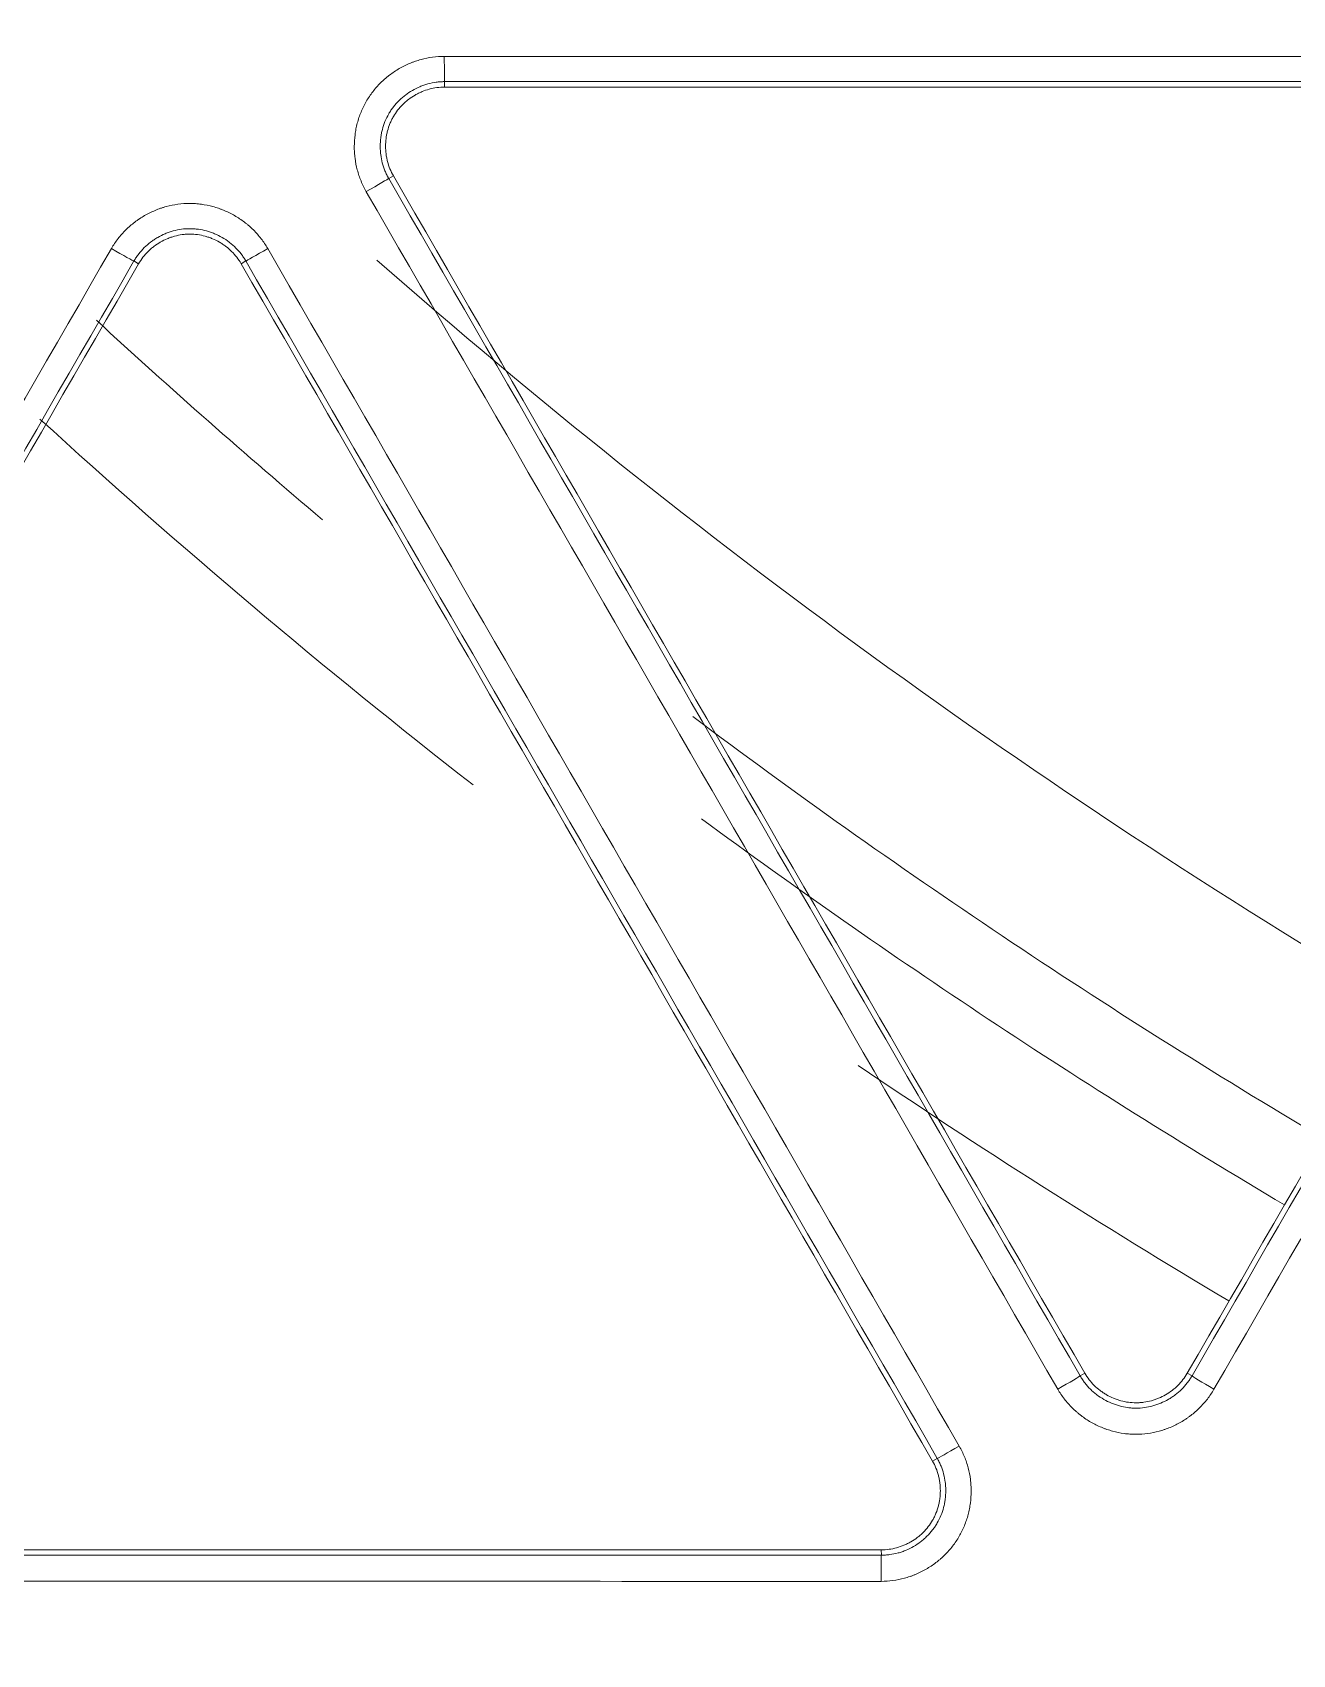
# Model space of a CAD drawing. Header units: inches. Extents: x 405346 to 489838, y -25612 to 14934.
# Drawn here: x 462704.33 to 462727.63, y 4199.88 to 4229.89 of the extents above; entities that cross this region are included whole.
import ezdxf

# ---------------------------------------------------------------- set-up
doc = ezdxf.new("R2010")
doc.units = ezdxf.units.IN
doc.header["$LTSCALE"] = 200
doc.header["$MEASUREMENT"] = 0
doc.layers.add('SS-EQ', color=2, linetype='Continuous', lineweight=20)

# ---------------------------------------------------------------- blocks, each defined once
blk = doc.blocks.new('4way무풍')
at = {"layer": 'SS-EQ'}
for p, q in [((-82.781, -92.45), (-82.781, -92.55)), ((-83.729, -94.192), (-83.815, -94.241)), ((-88.44, -95.817), (-88.526, -95.767)), ((-86.457, -95.767), (-86.544, -95.817)), ((-71.027, -116.39), (-70.941, -116.34)), ((-69.046, -116.34), (-68.959, -116.39)), ((-73.757, -117.966), (-73.67, -117.915)), ((-74.704, -119.707), (-74.705, -119.607))]:
    blk.add_line(p, q, dxfattribs=at)
for radius, start, end in [(127.397, 228.72895, 239.27497), (131.692, 227.35241, 229.77902), (133.744, 227.55325, 232.04713), (130.269, 233.11339, 239.28228), (131.692, 233.66406, 239.29349), (133.744, 235.82199, 239.30066)]:
    blk.add_arc((0, 0), radius, start, end, dxfattribs=at)
for centre, major_axis, ratio, start_param, end_param in [((-82.781, -91.976), (0, 0.474), 0.011778, 1.584868, 3.106684), ((-84.225, -94.478), (0.41, 0.237), 0.006571, 4.694915, 6.248278), ((-88.936, -95.53), (-0.41, 0.237), 0.018651, 1.567051, 3.10668), ((-86.047, -95.53), (-0.41, -0.237), 0.006512, 0.034907, 1.553089), ((-71.438, -116.626), (0.41, 0.237), 0.012796, 4.695278, 6.248276), ((-68.549, -116.626), (-0.41, 0.237), 0.021182, 0.034914, 1.573747), ((-73.26, -117.678), (-0.41, -0.237), 0.012793, 0.034909, 1.553485), ((-74.704, -120.18), (0, 0.474), 0.008619, 0.034925, 1.590955)]:
    blk.add_ellipse(centre, major_axis=major_axis, ratio=ratio, start_param=start_param, end_param=end_param, dxfattribs=at)
for points, knots in [([(-0.032, -346.294), (-6.969, -346.294), (-13.906, -346.294), (-27.78, -346.294), (-34.717, -346.294), (-55.528, -346.294), (-69.403, -346.294), (-97.151, -346.294), (-111.025, -346.294), (-138.774, -346.294), (-152.648, -346.294), (-180.396, -346.294), (-194.27, -346.294), (-215.082, -346.294), (-222.019, -346.294), (-235.893, -346.294), (-242.83, -346.294), (-253.236, -346.294), (-256.704, -346.293), (-263.641, -346.293), (-267.11, -346.294), (-272.313, -346.294), (-274.047, -346.294), (-276.648, -346.294), (-277.515, -346.294), (-279.25, -346.294), (-280.117, -346.293), (-281.418, -346.293), (-281.851, -346.293), (-282.718, -346.293), (-283.152, -346.293), (-283.802, -346.293), (-284.019, -346.294), (-284.453, -346.294), (-284.669, -346.294), (-285.103, -346.294), (-285.32, -346.293), (-285.753, -346.291), (-285.97, -346.288), (-286.62, -346.277), (-287.053, -346.265), (-287.92, -346.232), (-288.353, -346.21), (-289.653, -346.133), (-290.519, -346.062), (-291.817, -345.929), (-292.25, -345.88), (-292.899, -345.799), (-293.116, -345.771), (-293.548, -345.713), (-294.627, -345.561), (-295.697, -345.382), (-298.249, -344.898), (-299.929, -344.504), (-302.417, -343.81), (-304.065, -343.313), (-305.692, -342.746), (-308.116, -341.843), (-309.711, -341.172), (-311.481, -340.336), (-311.677, -340.242), (-312.069, -340.051), (-312.265, -339.955), (-312.85, -339.663), (-313.238, -339.464), (-314.393, -338.857), (-315.91, -338.018), (-317.384, -337.119), (-318.837, -336.19), (-319.553, -335.711), (-320.962, -334.724), (-322.351, -333.708), (-324.369, -332.095), (-326.323, -330.394), (-327.582, -329.2), (-328.355, -328.435), (-328.586, -328.204), (-328.815, -327.971), (-328.968, -327.815), (-329.044, -327.737), (-329.423, -327.345), (-329.723, -327.029), (-330.61, -326.073), (-331.762, -324.777), (-333.398, -322.77), (-334.43, -321.391), (-335.932, -319.291), (-336.873, -317.851), (-338.196, -315.627), (-339.047, -314.124), (-339.838, -312.58), (-340.313, -311.601), (-340.454, -311.306), (-340.593, -311.01), (-340.685, -310.813), (-340.731, -310.713), (-340.958, -310.218), (-341.135, -309.821), (-341.654, -308.624), (-342.309, -307.019), (-343.186, -304.583), (-343.7, -302.939), (-344.419, -300.46), (-344.828, -298.788), (-345.336, -296.251), (-345.487, -295.401), (-345.755, -293.691), (-345.871, -292.831), (-345.994, -291.749), (-346.017, -291.533), (-346.062, -291.099), (-346.083, -290.882), (-346.143, -290.23), (-346.178, -289.796), (-346.239, -288.927), (-346.265, -288.493), (-346.307, -287.624), (-346.324, -287.19), (-346.342, -286.538), (-346.347, -286.321), (-346.354, -285.886), (-346.356, -285.669), (-346.359, -285.235), (-346.359, -285.017), (-346.359, -284.583), (-346.359, -284.366), (-346.358, -283.714), (-346.358, -283.28), (-346.358, -282.411), (-346.358, -281.976), (-346.358, -280.673), (-346.358, -279.804), (-346.359, -278.066), (-346.359, -277.197), (-346.359, -274.59), (-346.359, -272.852), (-346.358, -264.163), (-346.358, -257.211), (-346.359, -236.356), (-346.359, -222.453), (-346.359, -194.646), (-346.359, -180.743), (-346.359, -152.936), (-346.359, -139.033), (-346.359, -111.226), (-346.359, -69.517), (-346.359, -27.807), (-346.359, 0)], [0, 0, 0, 0, 0.03125, 0.03125, 0.0625, 0.0625, 0.125, 0.125, 0.1875, 0.1875, 0.25, 0.25, 0.3125, 0.3125, 0.34375, 0.34375, 0.375, 0.375, 0.390625, 0.390625, 0.40625, 0.40625, 0.414063, 0.414063, 0.417969, 0.417969, 0.421875, 0.421875, 0.423828, 0.423828, 0.425781, 0.425781, 0.426758, 0.426758, 0.427734, 0.427734, 0.428711, 0.428711, 0.429688, 0.429688, 0.431641, 0.431641, 0.433594, 0.433594, 0.4375, 0.4375, 0.439453, 0.439453, 0.44043, 0.44043, 0.441406, 0.445313, 0.445313, 0.453125, 0.453125, 0.457031, 0.460938, 0.460938, 0.46875, 0.46875, 0.469727, 0.469727, 0.470703, 0.470703, 0.472656, 0.472656, 0.476563, 0.480469, 0.480469, 0.484375, 0.484375, 0.488281, 0.492188, 0.496094, 0.5, 0.5, 0.500977, 0.501465, 0.501465, 0.501953, 0.501953, 0.503906, 0.503906, 0.507813, 0.511719, 0.515625, 0.515625, 0.523438, 0.523438, 0.527344, 0.53125, 0.53125, 0.532227, 0.532715, 0.532715, 0.533203, 0.533203, 0.535156, 0.535156, 0.539063, 0.542969, 0.546875, 0.546875, 0.554688, 0.554688, 0.558594, 0.558594, 0.5625, 0.5625, 0.563477, 0.563477, 0.564453, 0.564453, 0.566406, 0.566406, 0.568359, 0.568359, 0.570313, 0.570313, 0.571289, 0.571289, 0.572266, 0.572266, 0.573242, 0.573242, 0.574219, 0.574219, 0.576172, 0.576172, 0.578125, 0.578125, 0.582031, 0.582031, 0.585938, 0.585938, 0.59375, 0.59375, 0.625, 0.625, 0.6875, 0.6875, 0.75, 0.75, 0.8125, 0.8125, 0.875, 1, 1, 1, 1]), ([(-345.164, 0), (-345.164, -27.72), (-345.163, -69.3), (-345.162, -110.879), (-345.161, -138.599), (-345.16, -152.459), (-345.158, -180.179), (-345.157, -194.038), (-345.154, -221.758), (-345.152, -235.618), (-345.147, -256.408), (-345.146, -263.338), (-345.145, -272), (-345.144, -273.733), (-345.144, -276.331), (-345.144, -277.198), (-345.143, -278.93), (-345.142, -279.796), (-345.142, -281.096), (-345.141, -281.529), (-345.141, -282.395), (-345.141, -282.828), (-345.141, -283.694), (-345.141, -284.128), (-345.14, -284.777), (-345.139, -284.994), (-345.136, -285.427), (-345.134, -285.643), (-345.124, -286.293), (-345.113, -286.726), (-345.08, -287.592), (-345.06, -288.025), (-345.009, -288.891), (-344.978, -289.324), (-344.926, -289.973), (-344.898, -290.298), (-344.868, -290.623), (-344.847, -290.839), (-344.836, -290.947), (-344.736, -291.92), (-344.629, -292.78), (-344.379, -294.49), (-344.236, -295.341), (-343.754, -297.876), (-343.361, -299.547), (-342.665, -302.025), (-342.166, -303.667), (-341.312, -306.101), (-340.67, -307.704), (-340.162, -308.899), (-339.901, -309.494), (-339.629, -310.087), (-339.446, -310.481), (-339.353, -310.678), (-338.885, -311.657), (-338.495, -312.43), (-337.684, -313.955), (-337.263, -314.706), (-336.391, -316.189), (-335.94, -316.919), (-335.007, -318.36), (-334.525, -319.069), (-333.532, -320.468), (-332.508, -321.846), (-330.881, -323.85), (-329.735, -325.144), (-328.853, -326.098), (-328.555, -326.413), (-328.177, -326.804), (-328.101, -326.882), (-327.949, -327.038), (-327.721, -327.27), (-327.491, -327.501), (-326.721, -328.264), (-325.466, -329.454), (-323.518, -331.15), (-321.504, -332.756), (-320.119, -333.767), (-318.711, -334.749), (-317.997, -335.224), (-316.546, -336.146), (-315.81, -336.593), (-314.315, -337.455), (-313.557, -337.871), (-312.595, -338.371), (-312.305, -338.52), (-312.014, -338.667), (-311.819, -338.764), (-311.722, -338.813), (-311.235, -339.053), (-310.844, -339.241), (-309.666, -339.791), (-308.875, -340.139), (-307.283, -340.8), (-305.68, -341.425), (-303.244, -342.258), (-301.598, -342.743), (-299.114, -343.417), (-297.436, -343.797), (-294.888, -344.259), (-294.033, -344.395), (-292.957, -344.543), (-292.742, -344.571), (-292.31, -344.625), (-291.663, -344.704), (-291.015, -344.771), (-289.72, -344.892), (-288.856, -344.954), (-287.56, -345.019), (-287.128, -345.036), (-286.48, -345.054), (-286.264, -345.059), (-285.831, -345.067), (-285.615, -345.069), (-285.183, -345.073), (-284.967, -345.074), (-284.534, -345.075), (-284.318, -345.075), (-283.67, -345.076), (-283.237, -345.076), (-282.589, -345.076), (-282.373, -345.076), (-281.94, -345.076), (-281.724, -345.076), (-281.075, -345.076), (-280.643, -345.077), (-279.346, -345.077), (-278.481, -345.078), (-276.752, -345.079), (-275.887, -345.079), (-273.293, -345.079), (-271.563, -345.08), (-262.916, -345.081), (-255.998, -345.082), (-242.162, -345.085), (-235.244, -345.086), (-221.408, -345.089), (-214.49, -345.09), (-193.736, -345.092), (-179.9, -345.094), (-152.228, -345.096), (-138.392, -345.096), (-110.72, -345.097), (-96.884, -345.098), (-69.212, -345.098), (-55.376, -345.099), (-34.622, -345.099), (-27.704, -345.099), (-13.868, -345.099), (-6.95, -345.099), (-0.032, -345.099)], [0, 0, 0, 0, 0.125, 0.1875, 0.1875, 0.25, 0.25, 0.3125, 0.3125, 0.375, 0.375, 0.40625, 0.40625, 0.414063, 0.414063, 0.417969, 0.417969, 0.421875, 0.421875, 0.423828, 0.423828, 0.425781, 0.425781, 0.427734, 0.427734, 0.428711, 0.428711, 0.429688, 0.429688, 0.431641, 0.431641, 0.433594, 0.433594, 0.435547, 0.435547, 0.436523, 0.437012, 0.437012, 0.4375, 0.4375, 0.441406, 0.441406, 0.445313, 0.445313, 0.453125, 0.453125, 0.457031, 0.460938, 0.464844, 0.464844, 0.466797, 0.467773, 0.467773, 0.46875, 0.46875, 0.472656, 0.472656, 0.476563, 0.476563, 0.480469, 0.480469, 0.484375, 0.484375, 0.488281, 0.492188, 0.496094, 0.496094, 0.498047, 0.498047, 0.498535, 0.498535, 0.499023, 0.5, 0.5, 0.503906, 0.507813, 0.511719, 0.515625, 0.515625, 0.519531, 0.519531, 0.523438, 0.523438, 0.527344, 0.527344, 0.52832, 0.528809, 0.528809, 0.529297, 0.529297, 0.53125, 0.53125, 0.535156, 0.535156, 0.539063, 0.542969, 0.546875, 0.546875, 0.554688, 0.554688, 0.558594, 0.558594, 0.55957, 0.55957, 0.560547, 0.5625, 0.5625, 0.566406, 0.566406, 0.568359, 0.568359, 0.569336, 0.569336, 0.570313, 0.570313, 0.571289, 0.571289, 0.572266, 0.572266, 0.574219, 0.574219, 0.575195, 0.575195, 0.576172, 0.576172, 0.578125, 0.578125, 0.582031, 0.582031, 0.585938, 0.585938, 0.59375, 0.59375, 0.625, 0.625, 0.65625, 0.65625, 0.6875, 0.6875, 0.75, 0.75, 0.8125, 0.8125, 0.875, 0.875, 0.9375, 0.9375, 0.96875, 0.96875, 1, 1, 1, 1]), ([(-84.231, -94.485), (-84.249, -94.453), (-84.266, -94.421), (-84.299, -94.355), (-84.313, -94.321), (-84.355, -94.22), (-84.4, -94.083), (-84.428, -93.941), (-84.44, -93.85), (-84.442, -93.832), (-84.445, -93.795), (-84.45, -93.741), (-84.452, -93.686), (-84.451, -93.577), (-84.447, -93.505), (-84.433, -93.397), (-84.427, -93.361), (-84.417, -93.307), (-84.413, -93.289), (-84.405, -93.254), (-84.4, -93.236), (-84.377, -93.148), (-84.331, -93.01), (-84.267, -92.88), (-84.212, -92.785), (-84.193, -92.754), (-84.152, -92.693), (-84.131, -92.664), (-84.064, -92.578), (-84.016, -92.524), (-83.939, -92.447), (-83.899, -92.41), (-83.857, -92.375), (-83.829, -92.352), (-83.815, -92.34), (-83.742, -92.285), (-83.621, -92.204), (-83.491, -92.14), (-83.407, -92.105), (-83.39, -92.098), (-83.356, -92.085), (-83.339, -92.079), (-83.287, -92.061), (-83.252, -92.05), (-83.147, -92.022), (-83.076, -92.007), (-82.932, -91.988), (-82.86, -91.983), (-82.786, -91.983)], [0, 0, 0, 0, 0.03125, 0.03125, 0.0625, 0.0625, 0.125, 0.1875, 0.1875, 0.203125, 0.203125, 0.21875, 0.25, 0.25, 0.3125, 0.3125, 0.34375, 0.34375, 0.359375, 0.359375, 0.375, 0.375, 0.4375, 0.5, 0.5, 0.53125, 0.53125, 0.5625, 0.5625, 0.625, 0.625, 0.65625, 0.671875, 0.671875, 0.6875, 0.6875, 0.75, 0.8125, 0.8125, 0.828125, 0.828125, 0.84375, 0.84375, 0.875, 0.875, 0.9375, 0.9375, 1, 1, 1, 1]), ([(-82.781, -92.45), (-82.784, -92.45), (-82.787, -92.45), (-82.794, -92.45), (-82.804, -92.45), (-82.827, -92.451), (-82.872, -92.453), (-82.911, -92.457), (-82.988, -92.468), (-83.039, -92.478), (-83.114, -92.499), (-83.139, -92.506), (-83.189, -92.523), (-83.213, -92.533), (-83.285, -92.563), (-83.378, -92.609), (-83.465, -92.667), (-83.517, -92.706), (-83.527, -92.714), (-83.547, -92.731), (-83.577, -92.756), (-83.606, -92.783), (-83.661, -92.837), (-83.696, -92.876), (-83.743, -92.938), (-83.759, -92.959), (-83.788, -93.002), (-83.802, -93.024), (-83.841, -93.092), (-83.864, -93.139), (-83.903, -93.235), (-83.919, -93.284), (-83.939, -93.36), (-83.945, -93.385), (-83.955, -93.437), (-83.959, -93.462), (-83.969, -93.54), (-83.972, -93.592), (-83.972, -93.669), (-83.971, -93.695), (-83.969, -93.734), (-83.968, -93.747), (-83.966, -93.774), (-83.964, -93.787), (-83.956, -93.852), (-83.936, -93.954), (-83.903, -94.052), (-83.874, -94.124), (-83.863, -94.148), (-83.846, -94.184), (-83.84, -94.195), (-83.831, -94.213), (-83.826, -94.221), (-83.821, -94.23), (-83.818, -94.236), (-83.816, -94.239), (-83.815, -94.241)], [0, 0, 0, 0, 0.003906, 0.003906, 0.007812, 0.015625, 0.03125, 0.0625, 0.0625, 0.125, 0.125, 0.15625, 0.15625, 0.1875, 0.1875, 0.25, 0.3125, 0.3125, 0.328125, 0.328125, 0.34375, 0.375, 0.375, 0.4375, 0.4375, 0.46875, 0.46875, 0.5, 0.5, 0.5625, 0.5625, 0.625, 0.625, 0.65625, 0.65625, 0.6875, 0.6875, 0.75, 0.75, 0.78125, 0.78125, 0.796875, 0.796875, 0.8125, 0.8125, 0.875, 0.9375, 0.9375, 0.96875, 0.96875, 0.984375, 0.984375, 0.992188, 0.996094, 0.996094, 1, 1, 1, 1]), ([(-83.729, -94.192), (-83.753, -94.15), (-83.774, -94.107), (-83.81, -94.019), (-83.825, -93.974), (-83.843, -93.905), (-83.848, -93.881), (-83.857, -93.834), (-83.861, -93.811), (-83.87, -93.739), (-83.876, -93.645), (-83.87, -93.549), (-83.862, -93.49), (-83.861, -93.478), (-83.857, -93.454), (-83.851, -93.419), (-83.843, -93.384), (-83.825, -93.315), (-83.81, -93.27), (-83.783, -93.204), (-83.773, -93.182), (-83.752, -93.139), (-83.741, -93.118), (-83.705, -93.056), (-83.652, -92.977), (-83.589, -92.906), (-83.538, -92.855), (-83.52, -92.839), (-83.484, -92.807), (-83.465, -92.792), (-83.408, -92.749), (-83.369, -92.723), (-83.307, -92.687), (-83.286, -92.676), (-83.243, -92.654), (-83.221, -92.644), (-83.155, -92.617), (-83.065, -92.585), (-82.972, -92.566), (-82.877, -92.553), (-82.829, -92.55), (-82.781, -92.55)], [0, 0, 0, 0, 0.0625, 0.0625, 0.125, 0.125, 0.15625, 0.15625, 0.1875, 0.1875, 0.25, 0.3125, 0.3125, 0.328125, 0.328125, 0.34375, 0.375, 0.375, 0.4375, 0.4375, 0.46875, 0.46875, 0.5, 0.5, 0.5625, 0.625, 0.625, 0.65625, 0.65625, 0.6875, 0.6875, 0.75, 0.75, 0.78125, 0.78125, 0.8125, 0.8125, 0.875, 0.9375, 0.9375, 1, 1, 1, 1]), ([(-88.942, -95.537), (-88.924, -95.505), (-88.904, -95.474), (-88.863, -95.413), (-88.842, -95.383), (-88.775, -95.297), (-88.679, -95.189), (-88.57, -95.094), (-88.497, -95.038), (-88.482, -95.027), (-88.452, -95.006), (-88.407, -94.975), (-88.361, -94.946), (-88.267, -94.892), (-88.202, -94.86), (-88.101, -94.818), (-88.067, -94.805), (-88.015, -94.787), (-87.998, -94.781), (-87.963, -94.771), (-87.945, -94.766), (-87.857, -94.742), (-87.715, -94.713), (-87.57, -94.703), (-87.461, -94.703), (-87.424, -94.704), (-87.351, -94.709), (-87.315, -94.713), (-87.207, -94.728), (-87.136, -94.742), (-87.032, -94.77), (-86.997, -94.781), (-86.945, -94.799), (-86.928, -94.805), (-86.894, -94.818), (-86.877, -94.825), (-86.792, -94.86), (-86.662, -94.925), (-86.541, -95.005), (-86.469, -95.06), (-86.455, -95.071), (-86.426, -95.095), (-86.412, -95.106), (-86.371, -95.143), (-86.344, -95.167), (-86.267, -95.244), (-86.219, -95.298), (-86.13, -95.413), (-86.09, -95.473), (-86.053, -95.537)], [0, 0, 0, 0, 0.03125, 0.03125, 0.0625, 0.0625, 0.125, 0.1875, 0.1875, 0.203125, 0.203125, 0.21875, 0.25, 0.25, 0.3125, 0.3125, 0.34375, 0.34375, 0.359375, 0.359375, 0.375, 0.375, 0.4375, 0.5, 0.5, 0.53125, 0.53125, 0.5625, 0.5625, 0.625, 0.625, 0.65625, 0.65625, 0.671875, 0.671875, 0.6875, 0.6875, 0.75, 0.8125, 0.8125, 0.828125, 0.828125, 0.84375, 0.84375, 0.875, 0.875, 0.9375, 0.9375, 1, 1, 1, 1]), ([(-86.457, -95.767), (-86.459, -95.764), (-86.461, -95.761), (-86.464, -95.756), (-86.469, -95.747), (-86.481, -95.728), (-86.506, -95.689), (-86.529, -95.658), (-86.576, -95.596), (-86.611, -95.558), (-86.666, -95.503), (-86.685, -95.485), (-86.725, -95.45), (-86.745, -95.434), (-86.807, -95.386), (-86.894, -95.329), (-86.987, -95.283), (-87.047, -95.258), (-87.06, -95.253), (-87.084, -95.243), (-87.121, -95.23), (-87.158, -95.218), (-87.233, -95.198), (-87.284, -95.188), (-87.361, -95.177), (-87.387, -95.174), (-87.439, -95.171), (-87.466, -95.17), (-87.544, -95.17), (-87.596, -95.173), (-87.698, -95.187), (-87.749, -95.198), (-87.825, -95.219), (-87.85, -95.226), (-87.899, -95.243), (-87.924, -95.253), (-87.996, -95.283), (-88.042, -95.306), (-88.11, -95.345), (-88.143, -95.365), (-88.175, -95.388), (-88.196, -95.403), (-88.207, -95.411), (-88.259, -95.45), (-88.338, -95.518), (-88.406, -95.596), (-88.454, -95.657), (-88.47, -95.679), (-88.492, -95.711), (-88.499, -95.722), (-88.509, -95.739), (-88.514, -95.747), (-88.519, -95.756), (-88.523, -95.761), (-88.524, -95.764), (-88.526, -95.767)], [0, 0, 0, 0, 0.003906, 0.003906, 0.007812, 0.015625, 0.03125, 0.0625, 0.0625, 0.125, 0.125, 0.15625, 0.15625, 0.1875, 0.1875, 0.25, 0.3125, 0.3125, 0.328125, 0.328125, 0.34375, 0.375, 0.375, 0.4375, 0.4375, 0.46875, 0.46875, 0.5, 0.5, 0.5625, 0.5625, 0.625, 0.625, 0.65625, 0.65625, 0.6875, 0.6875, 0.75, 0.75, 0.78125, 0.796875, 0.796875, 0.8125, 0.8125, 0.875, 0.9375, 0.9375, 0.96875, 0.96875, 0.984375, 0.984375, 0.992187, 0.996094, 0.996094, 1, 1, 1, 1]), ([(-88.44, -95.817), (-88.416, -95.775), (-88.389, -95.736), (-88.331, -95.661), (-88.299, -95.625), (-88.248, -95.575), (-88.231, -95.559), (-88.194, -95.527), (-88.176, -95.512), (-88.119, -95.469), (-88.04, -95.416), (-87.954, -95.374), (-87.899, -95.351), (-87.888, -95.346), (-87.865, -95.338), (-87.831, -95.325), (-87.797, -95.315), (-87.729, -95.296), (-87.682, -95.286), (-87.612, -95.277), (-87.588, -95.274), (-87.54, -95.271), (-87.516, -95.27), (-87.444, -95.27), (-87.349, -95.277), (-87.256, -95.296), (-87.187, -95.314), (-87.164, -95.322), (-87.118, -95.337), (-87.096, -95.346), (-87.03, -95.373), (-86.988, -95.394), (-86.926, -95.43), (-86.895, -95.449), (-86.866, -95.469), (-86.846, -95.483), (-86.836, -95.49), (-86.789, -95.527), (-86.717, -95.589), (-86.654, -95.66), (-86.595, -95.735), (-86.568, -95.775), (-86.544, -95.817)], [0, 0, 0, 0, 0.0625, 0.0625, 0.125, 0.125, 0.15625, 0.15625, 0.1875, 0.1875, 0.25, 0.3125, 0.3125, 0.328125, 0.328125, 0.34375, 0.375, 0.375, 0.4375, 0.4375, 0.46875, 0.46875, 0.5, 0.5, 0.5625, 0.625, 0.625, 0.65625, 0.65625, 0.6875, 0.6875, 0.75, 0.75, 0.78125, 0.796875, 0.796875, 0.8125, 0.8125, 0.875, 0.9375, 0.9375, 1, 1, 1, 1]), ([(-71.027, -116.39), (-71.026, -116.393), (-71.024, -116.395), (-71.021, -116.401), (-71.016, -116.409), (-71.004, -116.429), (-70.979, -116.467), (-70.956, -116.499), (-70.909, -116.56), (-70.874, -116.599), (-70.819, -116.654), (-70.8, -116.672), (-70.76, -116.706), (-70.74, -116.723), (-70.677, -116.77), (-70.591, -116.827), (-70.498, -116.874), (-70.438, -116.899), (-70.425, -116.904), (-70.401, -116.913), (-70.364, -116.926), (-70.327, -116.938), (-70.252, -116.958), (-70.201, -116.969), (-70.124, -116.979), (-70.098, -116.982), (-70.046, -116.986), (-70.02, -116.987), (-69.941, -116.987), (-69.889, -116.983), (-69.787, -116.969), (-69.736, -116.959), (-69.66, -116.938), (-69.635, -116.93), (-69.586, -116.913), (-69.562, -116.904), (-69.49, -116.874), (-69.443, -116.851), (-69.376, -116.812), (-69.343, -116.791), (-69.31, -116.769), (-69.289, -116.754), (-69.278, -116.746), (-69.226, -116.707), (-69.148, -116.638), (-69.079, -116.561), (-69.031, -116.5), (-69.016, -116.478), (-68.994, -116.446), (-68.987, -116.435), (-68.976, -116.418), (-68.971, -116.41), (-68.966, -116.401), (-68.963, -116.396), (-68.961, -116.393), (-68.959, -116.39)], [0, 0, 0, 0, 0.003906, 0.003906, 0.007812, 0.015625, 0.03125, 0.0625, 0.0625, 0.125, 0.125, 0.15625, 0.15625, 0.1875, 0.1875, 0.25, 0.3125, 0.3125, 0.328125, 0.328125, 0.34375, 0.375, 0.375, 0.4375, 0.4375, 0.46875, 0.46875, 0.5, 0.5, 0.5625, 0.5625, 0.625, 0.625, 0.65625, 0.65625, 0.6875, 0.6875, 0.75, 0.75, 0.78125, 0.796875, 0.796875, 0.8125, 0.8125, 0.875, 0.9375, 0.9375, 0.96875, 0.96875, 0.984375, 0.984375, 0.992188, 0.996094, 0.996094, 1, 1, 1, 1]), ([(-69.046, -116.34), (-69.07, -116.382), (-69.097, -116.421), (-69.155, -116.496), (-69.186, -116.532), (-69.237, -116.582), (-69.255, -116.598), (-69.291, -116.63), (-69.31, -116.645), (-69.367, -116.688), (-69.446, -116.741), (-69.531, -116.783), (-69.587, -116.807), (-69.598, -116.811), (-69.62, -116.82), (-69.654, -116.832), (-69.688, -116.842), (-69.757, -116.861), (-69.803, -116.871), (-69.874, -116.881), (-69.897, -116.883), (-69.945, -116.886), (-69.969, -116.887), (-70.041, -116.887), (-70.136, -116.881), (-70.229, -116.862), (-70.299, -116.843), (-70.322, -116.836), (-70.367, -116.82), (-70.389, -116.811), (-70.455, -116.784), (-70.498, -116.763), (-70.56, -116.727), (-70.59, -116.708), (-70.62, -116.688), (-70.639, -116.674), (-70.649, -116.667), (-70.697, -116.631), (-70.769, -116.568), (-70.832, -116.497), (-70.89, -116.422), (-70.917, -116.382), (-70.941, -116.34)], [0, 0, 0, 0, 0.0625, 0.0625, 0.125, 0.125, 0.15625, 0.15625, 0.1875, 0.1875, 0.25, 0.3125, 0.3125, 0.328125, 0.328125, 0.34375, 0.375, 0.375, 0.4375, 0.4375, 0.46875, 0.46875, 0.5, 0.5, 0.5625, 0.625, 0.625, 0.65625, 0.65625, 0.6875, 0.6875, 0.75, 0.75, 0.78125, 0.796875, 0.796875, 0.8125, 0.8125, 0.875, 0.9375, 0.9375, 1, 1, 1, 1]), ([(-68.553, -116.636), (-68.571, -116.667), (-68.591, -116.699), (-68.632, -116.76), (-68.653, -116.789), (-68.72, -116.875), (-68.816, -116.984), (-68.925, -117.079), (-68.998, -117.134), (-69.013, -117.145), (-69.043, -117.167), (-69.088, -117.198), (-69.134, -117.226), (-69.228, -117.281), (-69.293, -117.313), (-69.394, -117.355), (-69.428, -117.368), (-69.48, -117.385), (-69.497, -117.391), (-69.532, -117.402), (-69.55, -117.407), (-69.638, -117.431), (-69.78, -117.46), (-69.924, -117.47), (-70.034, -117.47), (-70.071, -117.468), (-70.144, -117.463), (-70.18, -117.46), (-70.287, -117.445), (-70.358, -117.431), (-70.463, -117.402), (-70.498, -117.391), (-70.55, -117.374), (-70.567, -117.368), (-70.601, -117.355), (-70.618, -117.348), (-70.703, -117.312), (-70.833, -117.248), (-70.953, -117.168), (-71.026, -117.112), (-71.04, -117.101), (-71.068, -117.078), (-71.082, -117.066), (-71.124, -117.03), (-71.151, -117.005), (-71.228, -116.928), (-71.276, -116.874), (-71.364, -116.76), (-71.405, -116.699), (-71.442, -116.636)], [0, 0, 0, 0, 0.03125, 0.03125, 0.0625, 0.0625, 0.125, 0.1875, 0.1875, 0.203125, 0.203125, 0.21875, 0.25, 0.25, 0.3125, 0.3125, 0.34375, 0.34375, 0.359375, 0.359375, 0.375, 0.375, 0.4375, 0.5, 0.5, 0.53125, 0.53125, 0.5625, 0.5625, 0.625, 0.625, 0.65625, 0.65625, 0.671875, 0.671875, 0.6875, 0.6875, 0.75, 0.8125, 0.8125, 0.828125, 0.828125, 0.84375, 0.84375, 0.875, 0.875, 0.9375, 0.9375, 1, 1, 1, 1]), ([(-73.264, -117.688), (-73.246, -117.72), (-73.228, -117.752), (-73.196, -117.818), (-73.181, -117.851), (-73.14, -117.952), (-73.094, -118.089), (-73.066, -118.232), (-73.055, -118.323), (-73.053, -118.341), (-73.049, -118.377), (-73.045, -118.432), (-73.043, -118.486), (-73.043, -118.595), (-73.048, -118.668), (-73.062, -118.776), (-73.068, -118.812), (-73.078, -118.865), (-73.082, -118.883), (-73.09, -118.919), (-73.094, -118.937), (-73.118, -119.025), (-73.164, -119.162), (-73.228, -119.293), (-73.282, -119.387), (-73.302, -119.419), (-73.343, -119.479), (-73.364, -119.509), (-73.43, -119.595), (-73.478, -119.649), (-73.555, -119.725), (-73.595, -119.763), (-73.637, -119.798), (-73.666, -119.821), (-73.68, -119.832), (-73.753, -119.888), (-73.874, -119.968), (-74.003, -120.033), (-74.088, -120.068), (-74.104, -120.075), (-74.139, -120.088), (-74.156, -120.094), (-74.208, -120.112), (-74.243, -120.122), (-74.348, -120.151), (-74.419, -120.165), (-74.562, -120.185), (-74.635, -120.19), (-74.708, -120.19)], [0, 0, 0, 0, 0.03125, 0.03125, 0.0625, 0.0625, 0.125, 0.1875, 0.1875, 0.203125, 0.203125, 0.21875, 0.25, 0.25, 0.3125, 0.3125, 0.34375, 0.34375, 0.359375, 0.359375, 0.375, 0.375, 0.4375, 0.5, 0.5, 0.53125, 0.53125, 0.5625, 0.5625, 0.625, 0.625, 0.65625, 0.671875, 0.671875, 0.6875, 0.6875, 0.75, 0.8125, 0.8125, 0.828125, 0.828125, 0.84375, 0.84375, 0.875, 0.875, 0.9375, 0.9375, 1, 1, 1, 1]), ([(-74.704, -119.707), (-74.701, -119.707), (-74.698, -119.707), (-74.691, -119.706), (-74.682, -119.706), (-74.659, -119.706), (-74.613, -119.703), (-74.574, -119.699), (-74.497, -119.689), (-74.446, -119.679), (-74.371, -119.658), (-74.346, -119.65), (-74.297, -119.633), (-74.272, -119.624), (-74.2, -119.594), (-74.107, -119.548), (-74.02, -119.49), (-73.968, -119.45), (-73.958, -119.442), (-73.938, -119.426), (-73.908, -119.4), (-73.879, -119.374), (-73.824, -119.319), (-73.789, -119.281), (-73.742, -119.219), (-73.726, -119.198), (-73.697, -119.155), (-73.683, -119.132), (-73.644, -119.064), (-73.621, -119.018), (-73.582, -118.922), (-73.566, -118.873), (-73.546, -118.797), (-73.54, -118.771), (-73.53, -118.72), (-73.526, -118.694), (-73.516, -118.617), (-73.513, -118.565), (-73.513, -118.487), (-73.513, -118.461), (-73.516, -118.422), (-73.517, -118.409), (-73.519, -118.383), (-73.521, -118.37), (-73.529, -118.305), (-73.549, -118.203), (-73.581, -118.105), (-73.611, -118.032), (-73.621, -118.009), (-73.639, -117.973), (-73.645, -117.961), (-73.654, -117.944), (-73.659, -117.935), (-73.663, -117.927), (-73.667, -117.921), (-73.668, -117.918), (-73.67, -117.915)], [0, 0, 0, 0, 0.003906, 0.003906, 0.007812, 0.015625, 0.03125, 0.0625, 0.0625, 0.125, 0.125, 0.15625, 0.15625, 0.1875, 0.1875, 0.25, 0.3125, 0.3125, 0.328125, 0.328125, 0.34375, 0.375, 0.375, 0.4375, 0.4375, 0.46875, 0.46875, 0.5, 0.5, 0.5625, 0.5625, 0.625, 0.625, 0.65625, 0.65625, 0.6875, 0.6875, 0.75, 0.75, 0.78125, 0.78125, 0.796875, 0.796875, 0.8125, 0.8125, 0.875, 0.9375, 0.9375, 0.96875, 0.96875, 0.984375, 0.984375, 0.992188, 0.996094, 0.996094, 1, 1, 1, 1]), ([(-73.757, -117.966), (-73.733, -118.007), (-73.712, -118.05), (-73.676, -118.138), (-73.661, -118.183), (-73.643, -118.252), (-73.637, -118.276), (-73.628, -118.323), (-73.625, -118.347), (-73.616, -118.418), (-73.61, -118.513), (-73.616, -118.608), (-73.623, -118.667), (-73.625, -118.679), (-73.629, -118.703), (-73.635, -118.738), (-73.643, -118.773), (-73.661, -118.842), (-73.676, -118.887), (-73.703, -118.953), (-73.712, -118.975), (-73.733, -119.018), (-73.745, -119.039), (-73.781, -119.101), (-73.834, -119.18), (-73.897, -119.251), (-73.948, -119.302), (-73.966, -119.318), (-74.002, -119.35), (-74.02, -119.365), (-74.077, -119.408), (-74.117, -119.435), (-74.178, -119.47), (-74.21, -119.487), (-74.242, -119.503), (-74.264, -119.513), (-74.275, -119.517), (-74.331, -119.541), (-74.421, -119.572), (-74.514, -119.591), (-74.608, -119.604), (-74.656, -119.607), (-74.705, -119.607)], [0, 0, 0, 0, 0.0625, 0.0625, 0.125, 0.125, 0.15625, 0.15625, 0.1875, 0.1875, 0.25, 0.3125, 0.3125, 0.328125, 0.328125, 0.34375, 0.375, 0.375, 0.4375, 0.4375, 0.46875, 0.46875, 0.5, 0.5, 0.5625, 0.625, 0.625, 0.65625, 0.65625, 0.6875, 0.6875, 0.75, 0.75, 0.78125, 0.796875, 0.796875, 0.8125, 0.8125, 0.875, 0.9375, 0.9375, 1, 1, 1, 1])]:
    blk.add_open_spline(points, degree=3, knots=knots, dxfattribs=at)
for points in [[(-82.786, -91.983), (-74.261, -91.983), (-65.735, -91.983), (-57.21, -91.984)], [(-57.206, -92.45), (-65.731, -92.45), (-74.256, -92.45), (-82.781, -92.45)], [(-57.206, -92.55), (-65.731, -92.55), (-74.256, -92.55), (-82.781, -92.55)], [(-83.729, -94.192), (-79.466, -101.575), (-75.204, -108.957), (-70.941, -116.34)], [(-69.046, -116.34), (-64.783, -108.957), (-60.521, -101.575), (-56.258, -94.192)], [(-71.442, -116.636), (-75.704, -109.252), (-79.967, -101.869), (-84.231, -94.485)], [(-83.815, -94.241), (-79.552, -101.624), (-75.29, -109.007), (-71.027, -116.39)], [(-68.959, -116.39), (-64.697, -109.007), (-60.434, -101.624), (-56.172, -94.241)], [(-55.765, -94.486), (-60.028, -101.869), (-64.29, -109.253), (-68.553, -116.636)], [(-101.729, -117.687), (-97.467, -110.304), (-93.205, -102.92), (-88.942, -95.537)], [(-86.053, -95.537), (-81.79, -102.921), (-77.527, -110.304), (-73.264, -117.688)], [(-88.526, -95.767), (-92.789, -103.15), (-97.051, -110.533), (-101.313, -117.916)], [(-88.44, -95.817), (-92.702, -103.2), (-96.965, -110.583), (-101.227, -117.966)], [(-73.757, -117.966), (-78.019, -110.583), (-82.282, -103.2), (-86.544, -95.817)], [(-73.67, -117.915), (-77.932, -110.533), (-82.195, -103.15), (-86.457, -95.767)], [(-100.279, -119.607), (-91.755, -119.607), (-83.23, -119.607), (-74.705, -119.607)], [(-100.279, -119.707), (-91.755, -119.707), (-83.23, -119.707), (-74.704, -119.707)], [(-74.708, -120.19), (-83.234, -120.189), (-91.76, -120.189), (-100.285, -120.189)]]:
    blk.add_open_spline(points, degree=3, dxfattribs=at)

msp = doc.modelspace()

# ---------------------------------------------------------------- block references
msp.add_blockref('4way무풍', (462794.732, 4321.426))

doc.saveas('drawing.dxf')
